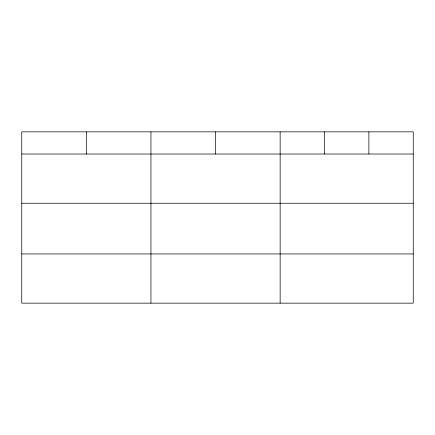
<?xml version="1.0" encoding="UTF-8"?>
<svg xmlns="http://www.w3.org/2000/svg" width="435" height="435" viewBox="0 0 435 435"><rect width="100%" height="100%" fill="white"/><g stroke="black" fill="none" stroke-linecap="round" stroke-linejoin="round"><path stroke-width="0.65" d="M413.25 203.243L413.25 131.848L21.75 131.848L21.75 303.151L413.25 303.151L413.25 203.243L21.75 203.243M21.75 154.028L413.25 154.028M21.75 253.942L413.25 253.942M368.88 131.848L368.88 154.028M324.51 131.848L324.51 154.028M280.14 131.848L280.14 303.151M215.542 131.848L215.542 154.028M150.945 131.848L150.945 303.151M86.347 131.848L86.347 154.028"/></g></svg>
